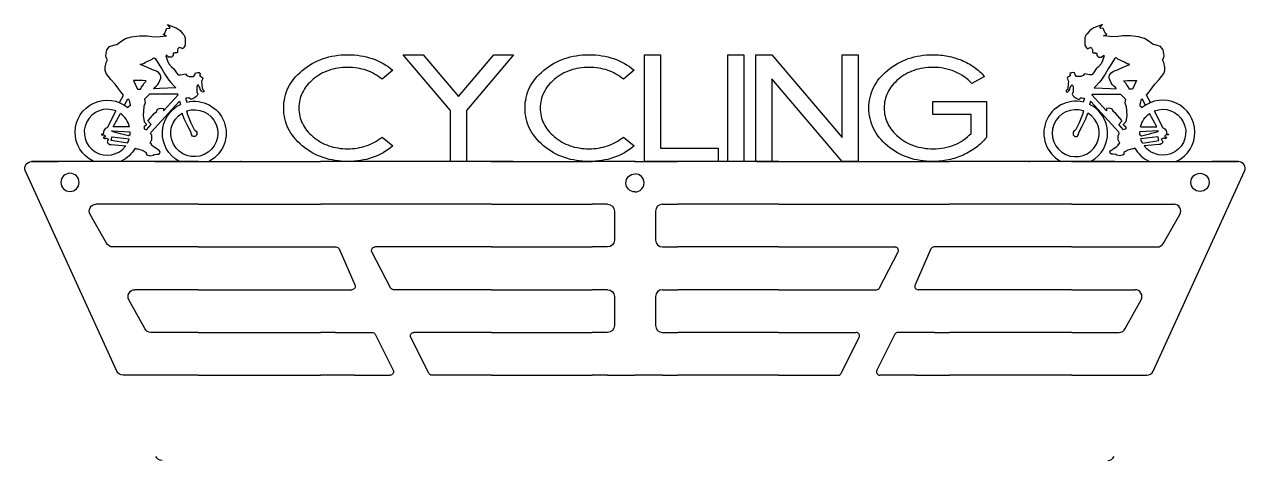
# Model space of a CAD drawing. Header units: metres. Extents: x -286 to 286, y -140 to 64.
import ezdxf

# ---------------------------------------------------------------- set-up
doc = ezdxf.new("R2010")
doc.units = ezdxf.units.M

# ---------------------------------------------------------------- blocks, each defined once
blk = doc.blocks.new('3_1')
for p, q in [((-12.8, 100), (-20, 100)), ((-12.8, 100), (0, 100)), ((-12.8, 80), (-20, 80)), ((-9.6, 63.2), (-9.6, 76.8)), ((-12.8, 60), (-20, 60)), ((-12.8, 40), (-20, 40)), ((-9.6, 23.2), (-9.6, 36.8)), ((-12.8, 20), (-20, 20)), ((0, 0), (-20, 0))]:
    blk.add_line(p, q)
for centre, radius, start, end in [((-12.8, 76.8), 3.2, 0, 90), ((-12.8, 63.2), 3.2, -90, 0), ((-12.8, 36.8), 3.2, 0, 90), ((-12.8, 23.2), 3.2, -90, 0), ((0, 10), 4.25, 90, 270)]:
    blk.add_arc(centre, radius, start, end)
blk.add_point((0, 0))
blk.add_point((0, 0))
blk.add_point((0, 0))
blk.add_point((0, 0))
blk.add_point((0, 0))
blk = doc.blocks.new('3_2')
for p, q in [((-74.11, 100), (-90, 100)), ((-74.11, 100), (-57.42, 100)), ((-64.44, 80.88), (-55.97, 97.72)), ((-39.34, 99.08), (-47.74, 82.32)), ((-10, 100), (-37.89, 100)), ((-10, 100), (0, 100)), ((-83.06, 80), (-90, 80)), ((-83.06, 80), (-65.87, 80)), ((-10, 80), (-46.31, 80)), ((-10, 80), (0, 80)), ((-90, 60), (-75.33, 60)), ((-81.34, 40.92), (-73.88, 57.72)), ((-57.25, 59.08), (-65.92, 42.34)), ((-10, 60), (-55.8, 60)), ((-10, 60), (0, 60)), ((-90, 40), (-82.79, 40)), ((-10, 40), (-64.5, 40)), ((-10, 40), (0, 40)), ((-10, 20), (-90, 20)), ((-10, 20), (0, 20)), ((-10, 0), (-90, 0)), ((0, 0), (-90, 0)), ((-10, 0), (0, 0)), ((-10, 0), (0, 0))]:
    blk.add_line(p, q)
for centre, start, end in [((-57.42, 98.4), -25, 90), ((-37.89, 98.4), 90, 155), ((-65.87, 81.6), 270, 333.3081), ((-46.31, 81.6), 153.3736, 270), ((-75.33, 58.4), -25, 90), ((-55.8, 58.4), 90, 155), ((-82.79, 41.6), 270, 335), ((-64.5, 41.6), 152.6136, 270)]:
    blk.add_arc(centre, 1.6, start, end)
for p in [(-10, 0), (0, 0)]:
    blk.add_point(p)
blk = doc.blocks.new('3_3')
for p, q in [((-58.08, 98.13), (-100.93, 4.53)), ((-31.33, 100), (-55.18, 100)), ((-20, 100), (-31.33, 100)), ((-20, 100), (0, 100)), ((-45.05, 78.15), (-52.46, 64.75)), ((-20, 80), (-42.15, 80)), ((-20, 80), (0, 80)), ((-20, 60), (-49.66, 60)), ((-20, 60), (0, 60)), ((-62.96, 38.15), (-70.66, 24.8)), ((-20, 40), (-60.06, 40)), ((-20, 40), (0, 40)), ((-20, 20), (-67.89, 20)), ((-20, 20), (0, 20)), ((-20, 0), (-98.02, 0)), ((-20, 0), (0, 0)), ((-98.02, 0), (-85.52, 0))]:
    blk.add_line(p, q)
blk.add_circle((-80.06, 9.76), 4.25)
for centre, start, end in [((-36.87, 136.79), 90.0096, 155.4024), ((-55.18, 96.8), 90, 155.4024), ((-42.15, 76.8), 90, 155), ((-49.66, 63.2), 151.0524, 270), ((-60.06, 36.8), 90, 155), ((-67.89, 23.2), 150.0179, 270), ((-98.02, 3.2), 155.4024, 270)]:
    blk.add_arc(centre, 3.2, start, end)
for p in [(-20, 0), (0, 0), (0, 0)]:
    blk.add_point(p)
blk = doc.blocks.new('Radfahren')
for p, q in [((-29.25, -0.2), (-28.84, 0)), ((0, 0), (-28.84, 0)), ((-16.02, -0.2), (-16.43, 0)), ((0, 0), (24.97, 0)), ((10.93, -0.2), (11.29, 0)), ((25.33, -0.2), (24.97, 0)), ((-8.51, -5.93), (-6.19, -5.25)), ((-6.19, -5.25), (-4.85, -4.56)), ((-4.85, -4.56), (-4.42, -4.17)), ((-4.42, -4.17), (-4.33, -3.55)), ((-4.33, -3.55), (-4.13, -3.14)), ((-4.13, -3.14), (-2.53, -2.64)), ((-2.53, -2.64), (-1.08, -3.06)), ((-1.08, -3.06), (-0.67, -3.29)), ((-0.67, -3.29), (0.58, -3.41)), ((0.58, -3.41), (1.43, -3.5)), ((1.74, -5.14), (0.78, -5.77)), ((1.43, -3.5), (2.06, -3.92)), ((2.21, -4.51), (1.74, -5.14)), ((2.06, -3.92), (2.21, -4.51)), ((-24.44, -11.23), (-24.43, -11.19)), ((-24.38, -11.27), (-24.44, -11.23)), ((-24.43, -11.19), (-24.41, -11.15)), ((-24.41, -11.15), (-24.24, -11.01)), ((-24.18, -11.35), (-24.38, -11.27)), ((-24.24, -11.01), (-24, -10.87)), ((-23.96, -11.44), (-24.18, -11.35)), ((-24, -10.87), (-23.85, -10.83)), ((-23.85, -10.83), (-23.65, -10.8)), ((-23.65, -10.8), (-23.44, -10.83)), ((-23.44, -10.83), (-23.19, -10.87)), ((-23.19, -10.87), (-22.93, -10.87)), ((-22.93, -10.87), (-22.69, -10.83)), ((-22.69, -10.83), (-22.39, -10.68)), ((-22.57, -9.28), (-22.55, -9.04)), ((-22.51, -9.55), (-22.57, -9.28)), ((-22.55, -9.04), (-22.47, -8.81)), ((-22.39, -9.78), (-22.51, -9.55)), ((-22.47, -8.81), (-22.19, -8.46)), ((-22.16, -10.06), (-22.39, -9.78)), ((-22.39, -10.68), (-21.88, -10.35)), ((-22.19, -8.46), (-21.88, -8.23)), ((-21.88, -10.35), (-22.16, -10.06)), ((-21.88, -8.23), (-21.39, -8.05)), ((-21.39, -8.05), (-20.8, -7.96)), ((-20.8, -7.96), (-13.98, -7.34)), ((-13.17, -8.61), (-20.78, -9.82)), ((-20.78, -9.82), (-20.61, -10.38)), ((-20.61, -10.38), (-20.57, -10.7)), ((-20.57, -10.7), (-20.45, -11.41)), ((-20.45, -11.41), (-20.27, -11.54)), ((-20.27, -11.54), (-12.36, -10.56)), ((-9.57, -6.24), (-8.97, -5.93)), ((-8.97, -5.93), (-8.51, -5.93)), ((-2.1, -8.26), (-2.45, -8.58)), ((-2.45, -8.58), (-1.66, -10.21)), ((-1.51, -7.54), (-2.1, -8.26)), ((-1.66, -10.92), (-1.76, -12.03)), ((-1.66, -10.21), (-1.66, -10.92)), ((-1.03, -7.11), (-1.51, -7.54)), ((-0.37, -6.51), (-1.03, -7.11)), ((0.78, -5.77), (-0.37, -6.51)), ((-25.27, -12.66), (-25.22, -12.55)), ((-25.08, -12.81), (-25.27, -12.66)), ((-25.22, -12.55), (-24.93, -12.44)), ((-24.82, -12.87), (-25.08, -12.81)), ((-24.93, -12.44), (-24.35, -12.44)), ((-24.58, -12.94), (-24.82, -12.87)), ((-24.44, -13.04), (-24.58, -12.94)), ((-24.41, -13.31), (-24.44, -13.04)), ((-24.41, -13.8), (-24.41, -13.31)), ((-24.2, -14.52), (-24.41, -13.8)), ((-24.35, -12.44), (-23.96, -12.39)), ((-23.63, -15.26), (-24.2, -14.52)), ((-23.65, -11.6), (-23.96, -11.44)), ((-23.96, -12.39), (-23.71, -12.24)), ((-23.71, -12.24), (-23.55, -12.01)), ((-23.55, -11.78), (-23.65, -11.6)), ((-23.14, -15.61), (-23.63, -15.26)), ((-23.55, -12.01), (-23.55, -11.78)), ((-22.63, -15.8), (-23.14, -15.61)), ((-18.62, -23.68), (-22.63, -15.8)), ((-20.59, -14.36), (-11.89, -13.93)), ((-19.81, -13.93), (-20.59, -14.36)), ((-19.86, -16.3), (-16.44, -22.49)), ((-12.21, -16.3), (-19.86, -16.3)), ((-16.4, -13.03), (-19.81, -13.93)), ((-12.68, -12.05), (-16.4, -13.03)), ((-11.95, -12.54), (-12.68, -12.05)), ((-5.31, -15.38), (-4.15, -14.91)), ((-5.31, -16.18), (-5.31, -15.38)), ((-4.28, -17.21), (-5.24, -16.34)), ((-4.15, -14.91), (-1.99, -17.34)), ((-1.76, -12.03), (-2.19, -13.18)), ((-2.19, -13.18), (-2.11, -13.82)), ((11.06, -28.13), (-2.11, -13.82)), ((15.16, -16.53), (13.34, -20.04)), ((16.33, -14.28), (15.16, -16.53)), ((16.73, -13.5), (16.33, -14.28)), ((16.46, -18.06), (18.02, -15.06)), ((16.86, -12.66), (16.73, -13.5)), ((17.24, -11.94), (16.86, -12.66)), ((17.78, -11.65), (17.24, -11.94)), ((18.63, -11.79), (17.78, -11.65)), ((18.02, -15.06), (18.52, -14.6)), ((18.52, -14.6), (18.97, -14.19)), ((19.3, -12.51), (18.63, -11.79)), ((18.97, -14.19), (19.3, -13.72)), ((19.38, -13.08), (19.3, -12.51)), ((19.3, -13.72), (19.38, -13.08)), ((-5.86, -21.58), (-5.38, -18.62)), ((-5.45, -25.71), (-5.86, -21.58)), ((-5.38, -18.62), (-4.62, -17.95)), ((-4.62, -17.95), (-4.26, -17.49)), ((-3.33, -18.8), (-3.5, -19.25)), ((-3.5, -19.25), (-0.49, -22.6)), ((-1.99, -17.34), (-3.33, -18.8)), ((-0.49, -22.6), (0.65, -23.44)), ((13.34, -20.04), (12.46, -22.72)), ((14.54, -23.69), (14.99, -22.04)), ((14.99, -22.04), (15.56, -20.5)), ((15.56, -20.5), (16.46, -18.06)), ((-16.94, -27.63), (-15.06, -31.14)), ((-14.52, -26.38), (-13.02, -29.28)), ((-11.93, -26.3), (-13.02, -25.28)), ((-12.42, -28.75), (-12.14, -27.83)), ((-12.14, -27.83), (-11.81, -26.74)), ((-4.89, -27.49), (-5.45, -25.71)), ((-5.17, -29.18), (-4.89, -27.49)), ((0.65, -23.44), (0.63, -23.84)), ((0.63, -23.84), (1.04, -24.46)), ((1.04, -24.46), (2.23, -25.04)), ((2.23, -25.04), (3.74, -24.85)), ((3.74, -24.85), (3.76, -24.31)), ((3.76, -24.31), (3.79, -23.75)), ((3.79, -23.75), (10.58, -31.25)), ((11.28, -28.3), (11.06, -28.13)), ((11.28, -28.3), (11.67, -26.74)), ((14.21, -29.1), (14.43, -28.21)), ((14.43, -28.21), (14.73, -27.82)), ((-17.21, -33.83), (-18.83, -36.21)), ((-16.31, -32.71), (-17.21, -33.83)), ((-15.06, -31.14), (-16.31, -32.71)), ((-13.02, -29.28), (-12.42, -28.75)), ((-10.38, -37.9), (-8.42, -33.87)), ((-8.42, -33.87), (-6.95, -33.87)), ((-6.95, -33.87), (-6.93, -34.02)), ((-6.93, -34.02), (-6.51, -34.85)), ((-2.87, -31.53), (-5.17, -29.18)), ((10.44, -31.53), (-2.87, -31.53)), ((1.85, -34.15), (-0.86, -34.03)), ((-0.86, -34.03), (-0.58, -34.45)), ((9.55, -34.48), (1.85, -34.15)), ((10.58, -31.25), (10.44, -31.53)), ((14.21, -29.73), (14.21, -29.1)), ((14.65, -29.73), (14.21, -29.73)), ((15.5, -29.87), (14.65, -29.73)), ((16.09, -29.54), (15.86, -29.76)), ((16.46, -29.2), (16.09, -29.54)), ((18.21, -29.8), (16.94, -29.14)), ((19.07, -30.41), (18.21, -29.8)), ((19.57, -30.94), (19.07, -30.41)), ((19.41, -32.62), (19.73, -31.59)), ((19.41, -33.84), (19.41, -32.62)), ((19.41, -35.25), (19.41, -33.84)), ((19.73, -31.59), (19.57, -30.94)), ((20.92, -33.95), (20.69, -34.72)), ((21.46, -33.02), (20.92, -33.95)), ((21.8, -32.6), (21.46, -33.02)), ((22.18, -32.52), (21.8, -32.6)), ((21.85, -34.55), (22.06, -33.8)), ((22.06, -33.8), (22.3, -33.51)), ((22.54, -32.6), (22.18, -32.52)), ((22.3, -33.51), (22.54, -33.21)), ((22.57, -32.88), (22.54, -32.6)), ((22.54, -33.21), (22.57, -32.88)), ((-20.91, -38.45), (-23.08, -41.16)), ((-18.83, -36.21), (-20.91, -38.45)), ((-6.09, -37.9), (-10.38, -37.9)), ((-6.51, -34.85), (-6.01, -35.58)), ((-4.45, -37.73), (-6.09, -37.9)), ((-6.01, -35.58), (-5.27, -36.65)), ((-5.27, -36.65), (-4.47, -37.52)), ((-4.47, -37.52), (-4.45, -37.73)), ((-0.58, -34.45), (0.28, -35.32)), ((0.28, -35.32), (1.09, -36.13)), ((1.09, -36.13), (1.51, -36.77)), ((1.51, -36.77), (2.01, -37.86)), ((2.01, -37.86), (2.43, -39)), ((2.54, -39.75), (2.32, -40.4)), ((2.43, -39), (2.54, -39.75)), ((4.4, -40.83), (6.26, -38.12)), ((6.26, -38.12), (7.22, -36.94)), ((7.22, -36.94), (8.93, -35.09)), ((8.93, -35.09), (9.55, -34.48)), ((14.61, -40.3), (15.74, -39.85)), ((15.74, -39.85), (16.75, -39.85)), ((16.75, -39.85), (17.8, -39.85)), ((17.8, -39.85), (18.37, -40.56)), ((19.62, -35.63), (19.41, -35.25)), ((19.73, -35.85), (19.62, -35.63)), ((19.99, -35.93), (19.73, -35.85)), ((20.33, -35.33), (19.99, -35.93)), ((20.69, -34.72), (20.33, -35.33)), ((20.71, -40.05), (21.48, -39.63)), ((21.47, -37.4), (21.72, -36.52)), ((21.72, -37.99), (21.47, -37.4)), ((21.48, -39.63), (21.97, -39.37)), ((21.72, -35.85), (21.85, -34.55)), ((21.72, -36.52), (21.72, -35.85)), ((21.97, -38.57), (21.72, -37.99)), ((22.15, -38.99), (21.97, -38.57)), ((21.97, -39.37), (22.15, -38.99)), ((-23.08, -41.16), (-23.59, -42.65)), ((-23.59, -42.65), (-23.59, -44.22)), ((-23.59, -44.22), (-23.08, -46.3)), ((-4.34, -44.4), (-7.21, -45.36)), ((-7.21, -45.36), (-6.92, -45.61)), ((-6.92, -45.61), (-6.31, -45.63)), ((-6.31, -45.63), (-5.84, -45.83)), ((-1.41, -43), (-4.34, -44.4)), ((0.5, -42.37), (-1.41, -43)), ((-0.07, -48.07), (1.94, -44.86)), ((1.53, -41.57), (0.5, -42.37)), ((2.32, -40.4), (1.53, -41.57)), ((1.94, -44.86), (2.97, -43.37)), ((2.97, -43.37), (4.4, -40.83)), ((6.24, -45.79), (7.45, -44.35)), ((7.45, -44.35), (8.51, -43.45)), ((8.51, -43.45), (9.86, -41.46)), ((9.86, -41.46), (10.62, -40.56)), ((10.62, -40.56), (11.77, -40.56)), ((11.77, -40.56), (14.02, -41.01)), ((14.02, -41.01), (14.61, -40.3)), ((18.37, -40.56), (18.74, -41.48)), ((18.74, -41.48), (19.86, -41.7)), ((19.86, -41.7), (20.13, -41.59)), ((20.68, -41.59), (20.94, -41.12)), ((20.81, -40.52), (20.71, -40.05)), ((20.94, -41.12), (20.81, -40.52)), ((-23.08, -48.71), (-23.34, -49.55)), ((-23.34, -49.55), (-22.78, -52.3)), ((-23.08, -46.3), (-22.47, -47.57)), ((-22.47, -47.57), (-23.08, -48.71)), ((-5.84, -45.83), (-5.28, -46.06)), ((-5.28, -46.06), (-4.77, -46.57)), ((-4.77, -46.57), (-3.66, -47.03)), ((-3.66, -47.03), (-1.5, -47.92)), ((-1.5, -47.92), (-1.09, -48.32)), ((-1.09, -48.32), (-0.58, -48.58)), ((-0.58, -48.58), (-0.07, -48.07)), ((4.85, -49.54), (5.54, -47.19)), ((5.02, -49.74), (4.85, -49.54)), ((5.98, -48.94), (5.02, -49.74)), ((5.54, -47.19), (6.24, -45.79)), ((6.52, -48.92), (6.03, -48.92)), ((7.51, -48.92), (6.52, -48.92)), ((7.64, -49.03), (7.58, -48.95)), ((7.93, -49.36), (7.64, -49.03)), ((8.31, -49.82), (7.93, -49.36)), ((8.33, -50.67), (8.33, -49.87)), ((9.06, -50.67), (8.33, -50.67)), ((9.06, -50.86), (9.06, -50.67)), ((9.5, -50.95), (9.15, -50.95)), ((9.9, -50.95), (9.5, -50.95)), ((10.22, -51.1), (9.94, -50.96)), ((10.27, -52.43), (10.27, -51.18)), ((-22.78, -52.3), (-21.62, -53.79)), ((-21.62, -53.79), (-21.13, -53.94)), ((-21.13, -53.94), (-20.02, -54.28)), ((-20.02, -54.28), (-19.06, -54.57)), ((-19.06, -54.57), (-18.17, -54.84)), ((-18.17, -54.84), (-16.18, -56.13)), ((-16.18, -56.13), (-14.03, -57.53)), ((10.52, -52.84), (10.28, -52.48)), ((11.13, -53.37), (10.54, -52.86)), ((12.2, -53.06), (11.21, -53.38)), ((12.58, -52.82), (12.2, -53.06)), ((13.14, -53.29), (12.58, -52.82)), ((13.91, -54.49), (13.14, -53.29)), ((13.91, -56.29), (13.91, -54.49)), ((13.91, -57.91), (13.91, -56.29)), ((-14.03, -57.53), (-11.28, -58.37)), ((-11.28, -58.37), (-7.53, -58.84)), ((-7.53, -58.84), (-3.76, -58.84)), ((-3.76, -58.84), (-0.81, -58.37)), ((-0.81, -58.37), (2.13, -58.6)), ((2.13, -58.6), (5.07, -58.84)), ((5.07, -58.84), (3.6, -59.54)), ((3.6, -59.54), (4.3, -60.13)), ((4.35, -60.21), (4.76, -61.18)), ((4.76, -61.18), (5.17, -62.16)), ((5.34, -62.29), (6.52, -62.39)), ((6.7, -62.87), (5.58, -64.19)), ((6.72, -62.61), (6.7, -62.87)), ((7.11, -63.6), (9.61, -62.63)), ((9.61, -62.63), (11.59, -61.31)), ((11.59, -61.31), (12.82, -59.85)), ((12.82, -59.85), (13.45, -59.11)), ((13.45, -59.11), (13.9, -57.94)), ((5.58, -64.19), (7.11, -63.6))]:
    blk.add_line(p, q)
for centre, radius, start, end in [((-22.63, -13.71), 15.04, 116.0942, 309.7008), ((-22.63, -13.71), 15.04, 29.759, 63.9058), ((18.13, -13.28), 14.93, 118.8376, 244.3521), ((18.13, -13.28), 11.01, -109.0065, 239.0313), ((18.13, -13.28), 14.93, -103.161, 61.1624), ((-5.1, -16.18), 0.211, 180, 227.6699), ((-12.21, -26.61), 0.422, -16.8323, 47.13), ((15.57, -29.45), 0.422, 260.2896, 313.3549), ((16.75, -29.51), 0.422, 62.3368, 133.3549), ((20.4, -42.27), 0.732, 67.9162, 112.0838), ((6.03, -49), 0.0876, 90, 130.1009), ((7.51, -49), 0.0876, 40.08, 90), ((8.24, -49.87), 0.0876, 0, 40.1009), ((9.15, -50.86), 0.0876, 180, 270), ((9.9, -51.04), 0.0876, 63.1468, 90), ((10.18, -51.18), 0.0876, 0, 63.1468), ((10.36, -52.43), 0.0876, 180, 212.6081), ((10.59, -52.8), 0.0876, 212.6081, 229.6502), ((11.19, -53.3), 0.0876, 229.6502, 288.1903), ((4.16, -60.29), 0.211, 22.6199, 49.6502), ((5.36, -62.08), 0.211, 202.6199, 265.4081), ((6.51, -62.6), 0.211, -4.5919, 85.4081), ((13.82, -57.91), 0.0876, -20.9797, 0)]:
    blk.add_arc(centre, radius, start, end)
at = {"extrusion": (0, 0, -1)}
for centre, radius, start, end in [((22.63, -13.71), 10.75, -111.9449, 143.6425), ((22.63, -13.71), 10.75, 151.6842, 162.9664), ((22.63, -13.71), 10.75, 193.9602, 234.7889), ((22.63, -13.71), 10.75, 173.7699, 181.1875), ((4.43, -17.36), 0.211, 132.3301, 217.8072)]:
    blk.add_arc(centre, radius, start, end, dxfattribs=at)
blk.add_point((0, 0))
blk = doc.blocks.new('C')
blk.add_lwpolyline([(51.16, 7.35), (50.05, 6.46), (48.91, 5.63), (47.74, 4.85), (46.54, 4.13), (45.32, 3.47), (44.07, 2.87), (42.79, 2.32), (41.48, 1.84), (40.14, 1.41), (38.78, 1.03), (37.39, 0.72), (35.97, 0.46), (34.52, 0.26), (33.04, 0.11), (31.53, 0.03), (30, 0), (28.47, 0.03), (26.97, 0.11), (25.5, 0.26), (24.05, 0.46), (22.63, 0.72), (21.23, 1.03), (19.86, 1.41), (18.52, 1.84), (17.2, 2.32), (15.91, 2.87), (14.65, 3.47), (13.41, 4.13), (12.19, 4.85), (11, 5.63), (9.84, 6.46), (8.71, 7.35), (7.65, 8.29), (6.67, 9.26), (5.75, 10.25), (4.9, 11.26), (4.12, 12.29), (3.4, 13.34), (2.76, 14.42), (2.18, 15.51), (1.67, 16.63), (1.22, 17.76), (0.85, 18.92), (0.54, 20.1), (0.31, 21.3), (0.14, 22.53), (0.03, 23.77), (0, 25.03), (0.03, 26.31), (0.14, 27.57), (0.31, 28.8), (0.54, 30.01), (0.85, 31.2), (1.22, 32.36), (1.67, 33.5), (2.18, 34.61), (2.76, 35.7), (3.4, 36.76), (4.12, 37.8), (4.9, 38.82), (5.75, 39.82), (6.67, 40.79), (7.65, 41.73), (8.71, 42.65), (9.83, 43.54), (10.97, 44.38), (12.15, 45.15), (13.35, 45.87), (14.59, 46.53), (15.85, 47.13), (17.14, 47.68), (18.45, 48.16), (19.8, 48.59), (21.17, 48.97), (22.57, 49.28), (24, 49.54), (25.46, 49.74), (26.94, 49.89), (28.46, 49.97), (30, 50), (31.54, 49.97), (33.05, 49.89), (34.54, 49.74), (35.99, 49.55), (37.42, 49.29), (38.81, 48.98), (40.18, 48.61), (41.51, 48.18), (42.82, 47.7), (44.1, 47.16), (45.35, 46.56), (46.57, 45.91), (47.76, 45.19), (48.92, 44.43), (50.05, 43.6), (51.16, 42.72), (46.05, 38.57), (45.2, 39.24), (44.33, 39.86), (43.44, 40.44), (42.53, 40.98), (41.59, 41.48), (40.64, 41.93), (39.67, 42.34), (38.67, 42.7), (37.66, 43.03), (36.63, 43.31), (35.57, 43.54), (34.5, 43.74), (33.4, 43.89), (32.29, 44), (31.15, 44.06), (30, 44.08), (28.81, 44.06), (27.65, 43.99), (26.51, 43.89), (25.39, 43.73), (24.3, 43.54), (23.23, 43.3), (22.18, 43.01), (21.16, 42.69), (20.16, 42.32), (19.18, 41.9), (18.23, 41.45), (17.3, 40.94), (16.39, 40.4), (15.51, 39.81), (14.65, 39.18), (13.81, 38.5), (13, 37.79), (12.25, 37.06), (11.54, 36.31), (10.89, 35.54), (10.29, 34.76), (9.75, 33.96), (9.25, 33.15), (8.81, 32.31), (8.42, 31.46), (8.08, 30.6), (7.79, 29.71), (7.56, 28.81), (7.38, 27.89), (7.25, 26.96), (7.17, 26), (7.14, 25.03), (7.17, 24.06), (7.25, 23.11), (7.38, 22.18), (7.56, 21.26), (7.79, 20.36), (8.08, 19.47), (8.42, 18.61), (8.81, 17.76), (9.25, 16.92), (9.75, 16.11), (10.29, 15.31), (10.89, 14.52), (11.54, 13.76), (12.25, 13.01), (13, 12.28), (13.81, 11.56), (14.65, 10.89), (15.51, 10.26), (16.39, 9.67), (17.3, 9.12), (18.23, 8.62), (19.18, 8.17), (20.16, 7.75), (21.16, 7.38), (22.18, 7.05), (23.23, 6.77), (24.3, 6.53), (25.39, 6.34), (26.51, 6.18), (27.65, 6.07), (28.81, 6.01), (30, 5.99), (31.14, 6.01), (32.26, 6.07), (33.36, 6.18), (34.45, 6.33), (35.51, 6.52), (36.56, 6.75), (37.59, 7.03), (38.61, 7.35), (39.6, 7.71), (40.58, 8.11), (41.53, 8.56), (42.47, 9.05), (43.4, 9.58), (44.3, 10.15), (45.19, 10.77), (46.05, 11.43), (51.16, 7.35)])
blk = doc.blocks.new('Y')
blk.add_lwpolyline([(51.57, 50), (29.57, 23.93), (29.57, 0), (22.07, 0), (22.07, 23.93), (0, 50), (9.36, 50), (25.86, 30.5), (42.36, 50), (51.57, 50)])
blk = doc.blocks.new('L')
blk.add_lwpolyline([(34.5, 0), (0, 0), (0, 50), (7.5, 50), (7.5, 6.21), (34.5, 6.21), (34.5, 0)])
blk = doc.blocks.new('I')
blk.add_lwpolyline([(7.5, 0), (0, 0), (0, 50), (7.5, 50), (7.5, 0)])
blk = doc.blocks.new('N')
blk.add_lwpolyline([(48, 0), (40.5, 0), (7.5, 38.71), (7.5, 0), (0, 0), (0, 50), (7.5, 50), (40.5, 11.21), (40.5, 50), (48, 50), (48, 0)])
blk = doc.blocks.new('G')
blk.add_lwpolyline([(55.03, 11.29), (54.51, 10.64), (53.97, 10), (53.4, 9.38), (52.81, 8.78), (52.19, 8.2), (51.55, 7.64), (50.89, 7.09), (50.2, 6.56), (49.5, 6.06), (48.78, 5.57), (48.05, 5.09), (47.3, 4.64), (46.53, 4.21), (45.75, 3.8), (44.96, 3.4), (44.15, 3.03), (43.33, 2.67), (42.5, 2.34), (41.65, 2.03), (40.8, 1.73), (39.94, 1.46), (39.06, 1.22), (38.17, 0.99), (37.28, 0.78), (36.38, 0.6), (35.47, 0.44), (34.57, 0.31), (33.66, 0.2), (32.75, 0.11), (31.83, 0.05), (30.92, 0.01), (30, 0), (28.47, 0.03), (26.97, 0.11), (25.5, 0.26), (24.05, 0.46), (22.63, 0.72), (21.23, 1.03), (19.86, 1.41), (18.52, 1.84), (17.2, 2.32), (15.91, 2.87), (14.65, 3.47), (13.41, 4.13), (12.19, 4.85), (11, 5.63), (9.84, 6.46), (8.71, 7.35), (7.65, 8.29), (6.67, 9.26), (5.75, 10.25), (4.9, 11.26), (4.12, 12.29), (3.4, 13.34), (2.76, 14.42), (2.18, 15.51), (1.67, 16.63), (1.22, 17.76), (0.85, 18.92), (0.54, 20.1), (0.31, 21.3), (0.14, 22.53), (0.03, 23.77), (0, 25.03), (0.03, 26.31), (0.14, 27.57), (0.31, 28.8), (0.54, 30.01), (0.85, 31.2), (1.22, 32.36), (1.67, 33.5), (2.18, 34.61), (2.76, 35.7), (3.4, 36.76), (4.12, 37.8), (4.9, 38.82), (5.75, 39.82), (6.67, 40.79), (7.65, 41.73), (8.71, 42.65), (9.83, 43.54), (10.97, 44.38), (12.15, 45.15), (13.35, 45.87), (14.59, 46.53), (15.85, 47.13), (17.14, 47.68), (18.45, 48.16), (19.8, 48.59), (21.17, 48.97), (22.57, 49.28), (24, 49.54), (25.46, 49.74), (26.94, 49.89), (28.46, 49.97), (30, 50), (30.9, 49.99), (31.79, 49.96), (32.67, 49.91), (33.55, 49.84), (34.42, 49.74), (35.28, 49.63), (36.13, 49.5), (36.98, 49.35), (37.82, 49.17), (38.65, 48.98), (39.48, 48.76), (40.3, 48.53), (41.11, 48.27), (41.92, 47.99), (42.71, 47.7), (43.5, 47.38), (44.28, 47.04), (45.05, 46.69), (45.79, 46.32), (46.52, 45.93), (47.24, 45.52), (47.94, 45.1), (48.63, 44.65), (49.29, 44.19), (49.95, 43.71), (50.59, 43.22), (51.21, 42.7), (51.81, 42.17), (52.4, 41.62), (52.98, 41.05), (53.54, 40.47), (54.08, 39.86), (48.23, 36.46), (47.39, 37.35), (46.5, 38.19), (45.57, 38.98), (44.58, 39.71), (43.55, 40.39), (42.47, 41.02), (41.35, 41.59), (40.17, 42.11), (38.96, 42.57), (37.74, 42.97), (36.49, 43.31), (35.23, 43.59), (33.95, 43.8), (32.65, 43.96), (31.33, 44.05), (30, 44.08), (28.81, 44.06), (27.65, 43.99), (26.51, 43.89), (25.39, 43.73), (24.3, 43.54), (23.23, 43.3), (22.18, 43.01), (21.16, 42.69), (20.16, 42.32), (19.18, 41.9), (18.23, 41.45), (17.3, 40.94), (16.39, 40.4), (15.51, 39.81), (14.65, 39.18), (13.81, 38.5), (13, 37.79), (12.25, 37.06), (11.54, 36.31), (10.89, 35.54), (10.29, 34.76), (9.75, 33.96), (9.25, 33.15), (8.81, 32.31), (8.42, 31.46), (8.08, 30.6), (7.79, 29.71), (7.56, 28.81), (7.38, 27.89), (7.25, 26.96), (7.17, 26), (7.14, 25.03), (7.17, 24.06), (7.25, 23.11), (7.38, 22.18), (7.56, 21.26), (7.79, 20.36), (8.08, 19.47), (8.42, 18.61), (8.81, 17.76), (9.25, 16.92), (9.75, 16.11), (10.29, 15.31), (10.89, 14.52), (11.54, 13.76), (12.25, 13.01), (13, 12.28), (13.81, 11.56), (14.65, 10.89), (15.51, 10.26), (16.39, 9.67), (17.3, 9.12), (18.23, 8.62), (19.18, 8.17), (20.16, 7.75), (21.16, 7.38), (22.18, 7.05), (23.23, 6.77), (24.3, 6.53), (25.39, 6.34), (26.51, 6.18), (27.65, 6.07), (28.81, 6.01), (30, 5.99), (31.37, 6.01), (32.71, 6.1), (34.01, 6.24), (35.28, 6.44), (36.51, 6.69), (37.71, 7), (38.88, 7.37), (40.02, 7.79), (41.12, 8.27), (42.19, 8.8), (43.22, 9.39), (44.22, 10.04), (45.19, 10.75), (46.12, 11.51), (47.02, 12.32), (47.89, 13.2), (47.89, 22.04), (30, 22.04), (30, 28.03), (55.03, 28.03), (55.03, 11.29)])

msp = doc.modelspace()

# ---------------------------------------------------------------- linework, layer by layer
for p, q in [((-184.5, 0), (-147.25, 0)), ((-57.25, 0), (-20, 0)), ((57.25, 0), (20, 0)), ((184.5, 0), (147.25, 0)), ((-184.5, -20), (-147.25, -20)), ((-57.25, -20), (-20, -20)), ((57.25, -20), (20, -20)), ((184.5, -20), (147.25, -20)), ((-184.5, -40), (-147.25, -40)), ((-57.25, -40), (-20, -40)), ((57.25, -40), (20, -40)), ((184.5, -40), (147.25, -40)), ((-184.5, -60), (-147.25, -60)), ((-57.25, -60), (-20, -60)), ((57.25, -60), (20, -60)), ((184.5, -60), (147.25, -60)), ((-184.5, -80), (-147.25, -80)), ((-57.25, -80), (-20, -80)), ((57.25, -80), (20, -80)), ((184.5, -80), (147.25, -80)), ((-184.5, -100), (-147.25, -100)), ((-57.25, -100), (-20, -100)), ((57.25, -100), (20, -100)), ((184.5, -100), (147.25, -100))]:
    msp.add_line(p, q)

# ---------------------------------------------------------------- block references
at = {"yscale": -1}
for name, p in [('Radfahren', (-224.5, 0)), ('3_3', (-184.5, 0)), ('3_2', (-57.25, 0)), ('3_1', (0, 0))]:
    msp.add_blockref(name, p, dxfattribs=at)
at = {"rotation": 180}
for name, p in [('Radfahren', (224.5, 0)), ('3_1', (0, 0)), ('3_2', (57.25, 0)), ('3_3', (184.5, 0))]:
    msp.add_blockref(name, p, dxfattribs=at)
for name, p in [('C', (-164.5, 0)), ('Y', (-108.5, 0)), ('C', (-51.5, 0)), ('L', (4.5, 0)), ('I', (43.5, 0)), ('N', (56.5, 0)), ('G', (109.5, 0))]:
    msp.add_blockref(name, p)

doc.saveas('drawing.dxf')
